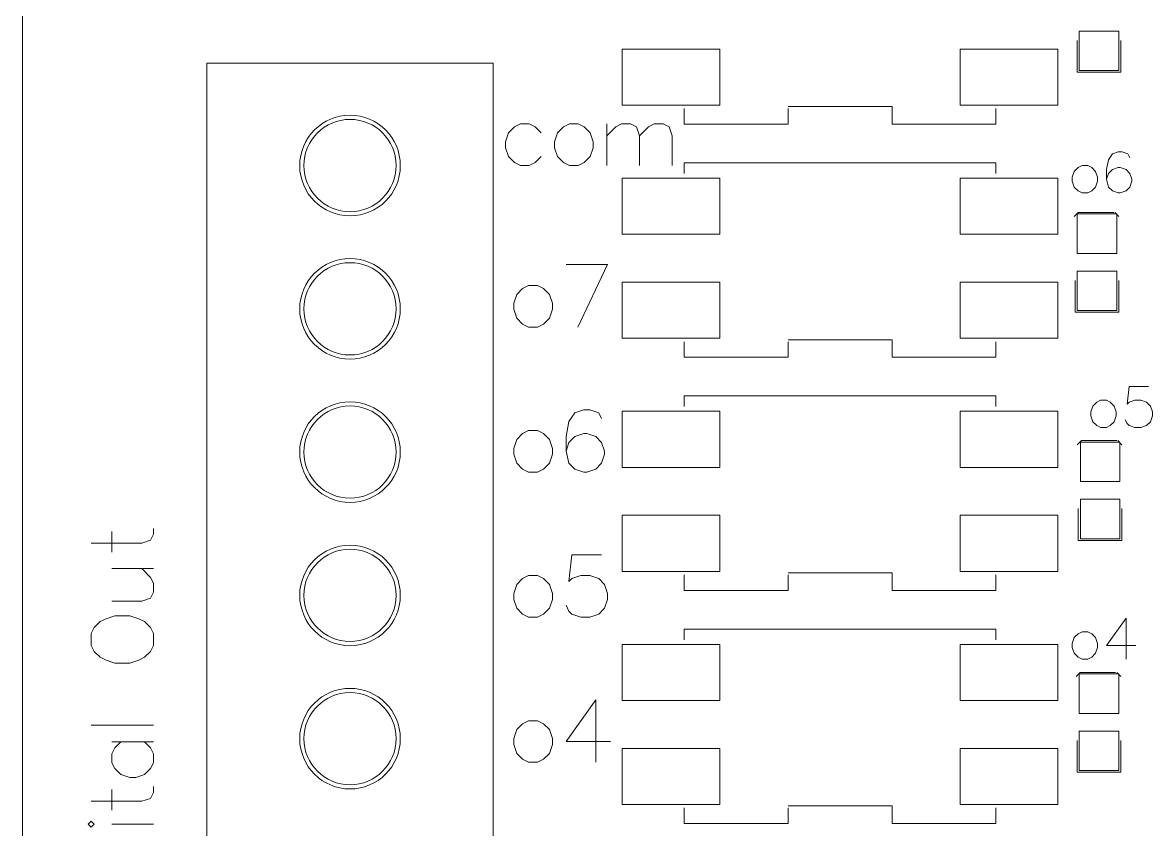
# Model space of a CAD drawing. Header units: millimetres. Extents: x -105 to 95, y -39 to 71.
# Drawn here: x -104.73 to -77.12, y 7 to 26.71 of the extents above; entities that cross this region are included whole.
import ezdxf

# ---------------------------------------------------------------- set-up
doc = ezdxf.new("R2010")
doc.units = ezdxf.units.MM
doc.header["$MEASUREMENT"] = 0
for name, color, linetype in [('KeepOutLayer', 7, 'Continuous'), ('MultiLayer', 7, 'Continuous'), ('TopOverlay', 7, 'Continuous')]:
    doc.layers.add(name, color=color, linetype=linetype)

msp = doc.modelspace()

# ---------------------------------------------------------------- linework, layer by layer
at = {"layer": 'KeepOutLayer', "lineweight": 9}
msp.add_open_spline([(-104.7259, -39.4797), (-104.7259, -39.4797), (-104.7259, 70.5203), (-104.7259, 70.5203)], degree=3, dxfattribs=at)
at = {"layer": 'MultiLayer', "lineweight": 9}
for points in [[(-77.9433, 26.5044), (-77.9433, 26.5044), (-78.9085, 26.5044), (-78.9085, 26.5044)], [(-78.9085, 26.5044), (-78.9085, 26.5044), (-78.9085, 25.5392), (-78.9085, 25.5392)], [(-77.9433, 25.5392), (-77.9433, 25.5392), (-77.9433, 26.5044), (-77.9433, 26.5044)], [(-78.9593, 25.5011), (-78.9593, 25.5011), (-78.9593, 26.2758), (-78.9593, 26.2758)], [(-77.8925, 25.5011), (-77.8925, 25.5011), (-77.8925, 26.2758), (-77.8925, 26.2758)], [(-87.6871, 26.0661), (-87.6871, 26.0661), (-90.0747, 26.0661), (-90.0747, 26.0661)], [(-90.0747, 26.0661), (-90.0747, 26.0661), (-90.0747, 24.6945), (-90.0747, 24.6945)], [(-87.6871, 24.6945), (-87.6871, 24.6945), (-87.6871, 26.0661), (-87.6871, 26.0661)], [(-79.4321, 26.0661), (-79.4321, 26.0661), (-81.8197, 26.0661), (-81.8197, 26.0661)], [(-81.8197, 26.0661), (-81.8197, 26.0661), (-81.8197, 24.6945), (-81.8197, 24.6945)], [(-79.4321, 24.6945), (-79.4321, 24.6945), (-79.4321, 26.0661), (-79.4321, 26.0661)], [(-100.2259, -10.6797), (-100.2259, -10.6797), (-100.2259, 25.7203), (-100.2259, 25.7203)], [(-100.2259, 25.7203), (-100.2259, 25.7203), (-93.2259, 25.7203), (-93.2259, 25.7203)], [(-93.2259, -10.6797), (-93.2259, -10.6797), (-93.2259, 25.7203), (-93.2259, 25.7203)], [(-78.9593, 25.5011), (-78.9593, 25.5011), (-77.8925, 25.5011), (-77.8925, 25.5011)], [(-78.9085, 25.5392), (-78.9085, 25.5392), (-77.9433, 25.5392), (-77.9433, 25.5392)], [(-90.0747, 24.6945), (-90.0747, 24.6945), (-87.6871, 24.6945), (-87.6871, 24.6945)], [(-88.5634, 24.2303), (-88.5634, 24.2303), (-88.5634, 24.6103), (-88.5634, 24.6103)], [(-86.0234, 24.6611), (-86.0234, 24.6611), (-83.4834, 24.6611), (-83.4834, 24.6611)], [(-86.0234, 24.2303), (-86.0234, 24.2303), (-86.0234, 24.6103), (-86.0234, 24.6103)], [(-83.4834, 24.2303), (-83.4834, 24.2303), (-83.4834, 24.6611), (-83.4834, 24.6611)], [(-81.8197, 24.6945), (-81.8197, 24.6945), (-79.4321, 24.6945), (-79.4321, 24.6945)], [(-80.9434, 24.2303), (-80.9434, 24.2303), (-80.9434, 24.6103), (-80.9434, 24.6103)], [(-88.5634, 24.2303), (-88.5634, 24.2303), (-86.0234, 24.2303), (-86.0234, 24.2303)], [(-83.4834, 24.2303), (-83.4834, 24.2303), (-80.9434, 24.2303), (-80.9434, 24.2303)], [(-88.5634, 23.286), (-88.5634, 23.286), (-80.9434, 23.286), (-80.9434, 23.286)], [(-88.5634, 23.026), (-88.5634, 23.026), (-88.5634, 23.286), (-88.5634, 23.286)], [(-80.9434, 23.026), (-80.9434, 23.026), (-80.9434, 23.286), (-80.9434, 23.286)], [(-87.6871, 22.9118), (-87.6871, 22.9118), (-90.0747, 22.9118), (-90.0747, 22.9118)], [(-90.0747, 22.9118), (-90.0747, 22.9118), (-90.0747, 21.5402), (-90.0747, 21.5402)], [(-87.6871, 21.5402), (-87.6871, 21.5402), (-87.6871, 22.9118), (-87.6871, 22.9118)], [(-79.4321, 22.9118), (-79.4321, 22.9118), (-81.8197, 22.9118), (-81.8197, 22.9118)], [(-81.8197, 22.9118), (-81.8197, 22.9118), (-81.8197, 21.5402), (-81.8197, 21.5402)], [(-79.4321, 21.5402), (-79.4321, 21.5402), (-79.4321, 22.9118), (-79.4321, 22.9118)], [(-79.0331, 21.9744), (-79.0331, 21.9744), (-78.9315, 22.076), (-78.9315, 22.076)], [(-77.9917, 22.0379), (-77.9917, 22.0379), (-78.9569, 22.0379), (-78.9569, 22.0379)], [(-78.9569, 22.0379), (-78.9569, 22.0379), (-78.9569, 21.0727), (-78.9569, 21.0727)], [(-78.9315, 22.076), (-78.9315, 22.076), (-78.0679, 22.076), (-78.0679, 22.076)], [(-78.0425, 22.076), (-78.0425, 22.076), (-77.9409, 21.9744), (-77.9409, 21.9744)], [(-77.9917, 21.0727), (-77.9917, 21.0727), (-77.9917, 22.0379), (-77.9917, 22.0379)], [(-90.0747, 21.5402), (-90.0747, 21.5402), (-87.6871, 21.5402), (-87.6871, 21.5402)], [(-81.8197, 21.5402), (-81.8197, 21.5402), (-79.4321, 21.5402), (-79.4321, 21.5402)], [(-78.9569, 21.0727), (-78.9569, 21.0727), (-77.9917, 21.0727), (-77.9917, 21.0727)], [(-77.9917, 20.6409), (-77.9917, 20.6409), (-78.9569, 20.6409), (-78.9569, 20.6409)], [(-78.9569, 20.6409), (-78.9569, 20.6409), (-78.9569, 19.6757), (-78.9569, 19.6757)], [(-77.9917, 19.6757), (-77.9917, 19.6757), (-77.9917, 20.6409), (-77.9917, 20.6409)], [(-87.6871, 20.3718), (-87.6871, 20.3718), (-90.0747, 20.3718), (-90.0747, 20.3718)], [(-90.0747, 20.3718), (-90.0747, 20.3718), (-90.0747, 19.0002), (-90.0747, 19.0002)], [(-87.6871, 19.0002), (-87.6871, 19.0002), (-87.6871, 20.3718), (-87.6871, 20.3718)], [(-79.4321, 20.3718), (-79.4321, 20.3718), (-81.8197, 20.3718), (-81.8197, 20.3718)], [(-81.8197, 20.3718), (-81.8197, 20.3718), (-81.8197, 19.0002), (-81.8197, 19.0002)], [(-79.4321, 19.0002), (-79.4321, 19.0002), (-79.4321, 20.3718), (-79.4321, 20.3718)], [(-79.0077, 19.6376), (-79.0077, 19.6376), (-79.0077, 20.4123), (-79.0077, 20.4123)], [(-77.9409, 19.6376), (-77.9409, 19.6376), (-77.9409, 20.4123), (-77.9409, 20.4123)], [(-79.0077, 19.6376), (-79.0077, 19.6376), (-77.9409, 19.6376), (-77.9409, 19.6376)], [(-78.9569, 19.6757), (-78.9569, 19.6757), (-77.9917, 19.6757), (-77.9917, 19.6757)], [(-90.0747, 19.0002), (-90.0747, 19.0002), (-87.6871, 19.0002), (-87.6871, 19.0002)], [(-88.5634, 18.536), (-88.5634, 18.536), (-88.5634, 18.916), (-88.5634, 18.916)], [(-86.0234, 18.9668), (-86.0234, 18.9668), (-83.4834, 18.9668), (-83.4834, 18.9668)], [(-86.0234, 18.536), (-86.0234, 18.536), (-86.0234, 18.916), (-86.0234, 18.916)], [(-83.4834, 18.536), (-83.4834, 18.536), (-83.4834, 18.9668), (-83.4834, 18.9668)], [(-81.8197, 19.0002), (-81.8197, 19.0002), (-79.4321, 19.0002), (-79.4321, 19.0002)], [(-80.9434, 18.536), (-80.9434, 18.536), (-80.9434, 18.916), (-80.9434, 18.916)], [(-88.5634, 18.536), (-88.5634, 18.536), (-86.0234, 18.536), (-86.0234, 18.536)], [(-83.4834, 18.536), (-83.4834, 18.536), (-80.9434, 18.536), (-80.9434, 18.536)], [(-88.5634, 17.5917), (-88.5634, 17.5917), (-80.9434, 17.5917), (-80.9434, 17.5917)], [(-88.5634, 17.3317), (-88.5634, 17.3317), (-88.5634, 17.5917), (-88.5634, 17.5917)], [(-80.9434, 17.3317), (-80.9434, 17.3317), (-80.9434, 17.5917), (-80.9434, 17.5917)], [(-87.6871, 17.2175), (-87.6871, 17.2175), (-90.0747, 17.2175), (-90.0747, 17.2175)], [(-90.0747, 17.2175), (-90.0747, 17.2175), (-90.0747, 15.8459), (-90.0747, 15.8459)], [(-87.6871, 15.8459), (-87.6871, 15.8459), (-87.6871, 17.2175), (-87.6871, 17.2175)], [(-79.4321, 17.2175), (-79.4321, 17.2175), (-81.8197, 17.2175), (-81.8197, 17.2175)], [(-81.8197, 17.2175), (-81.8197, 17.2175), (-81.8197, 15.8459), (-81.8197, 15.8459)], [(-79.4321, 15.8459), (-79.4321, 15.8459), (-79.4321, 17.2175), (-79.4321, 17.2175)], [(-78.9577, 16.4014), (-78.9577, 16.4014), (-78.8561, 16.503), (-78.8561, 16.503)], [(-77.9163, 16.4649), (-77.9163, 16.4649), (-78.8815, 16.4649), (-78.8815, 16.4649)], [(-78.8815, 16.4649), (-78.8815, 16.4649), (-78.8815, 15.4997), (-78.8815, 15.4997)], [(-78.8561, 16.503), (-78.8561, 16.503), (-77.9925, 16.503), (-77.9925, 16.503)], [(-77.9671, 16.503), (-77.9671, 16.503), (-77.8655, 16.4014), (-77.8655, 16.4014)], [(-77.9163, 15.4997), (-77.9163, 15.4997), (-77.9163, 16.4649), (-77.9163, 16.4649)], [(-90.0747, 15.8459), (-90.0747, 15.8459), (-87.6871, 15.8459), (-87.6871, 15.8459)], [(-81.8197, 15.8459), (-81.8197, 15.8459), (-79.4321, 15.8459), (-79.4321, 15.8459)], [(-78.8815, 15.4997), (-78.8815, 15.4997), (-77.9163, 15.4997), (-77.9163, 15.4997)], [(-77.9163, 15.0679), (-77.9163, 15.0679), (-78.8815, 15.0679), (-78.8815, 15.0679)], [(-78.8815, 15.0679), (-78.8815, 15.0679), (-78.8815, 14.1027), (-78.8815, 14.1027)], [(-77.9163, 14.1027), (-77.9163, 14.1027), (-77.9163, 15.0679), (-77.9163, 15.0679)], [(-87.6871, 14.6775), (-87.6871, 14.6775), (-90.0747, 14.6775), (-90.0747, 14.6775)], [(-90.0747, 14.6775), (-90.0747, 14.6775), (-90.0747, 13.3059), (-90.0747, 13.3059)], [(-87.6871, 13.3059), (-87.6871, 13.3059), (-87.6871, 14.6775), (-87.6871, 14.6775)], [(-79.4321, 14.6775), (-79.4321, 14.6775), (-81.8197, 14.6775), (-81.8197, 14.6775)], [(-81.8197, 14.6775), (-81.8197, 14.6775), (-81.8197, 13.3059), (-81.8197, 13.3059)], [(-79.4321, 13.3059), (-79.4321, 13.3059), (-79.4321, 14.6775), (-79.4321, 14.6775)], [(-78.9323, 14.0646), (-78.9323, 14.0646), (-78.9323, 14.8393), (-78.9323, 14.8393)], [(-77.8655, 14.0646), (-77.8655, 14.0646), (-77.8655, 14.8393), (-77.8655, 14.8393)], [(-78.8815, 14.1027), (-78.8815, 14.1027), (-77.9163, 14.1027), (-77.9163, 14.1027)], [(-78.9323, 14.0646), (-78.9323, 14.0646), (-77.8655, 14.0646), (-77.8655, 14.0646)], [(-90.0747, 13.3059), (-90.0747, 13.3059), (-87.6871, 13.3059), (-87.6871, 13.3059)], [(-86.0234, 13.2725), (-86.0234, 13.2725), (-83.4834, 13.2725), (-83.4834, 13.2725)], [(-83.4834, 12.8417), (-83.4834, 12.8417), (-83.4834, 13.2725), (-83.4834, 13.2725)], [(-81.8197, 13.3059), (-81.8197, 13.3059), (-79.4321, 13.3059), (-79.4321, 13.3059)], [(-88.5634, 12.8417), (-88.5634, 12.8417), (-88.5634, 13.2217), (-88.5634, 13.2217)], [(-86.0234, 12.8417), (-86.0234, 12.8417), (-86.0234, 13.2217), (-86.0234, 13.2217)], [(-80.9434, 12.8417), (-80.9434, 12.8417), (-80.9434, 13.2217), (-80.9434, 13.2217)], [(-88.5634, 12.8417), (-88.5634, 12.8417), (-86.0234, 12.8417), (-86.0234, 12.8417)], [(-83.4834, 12.8417), (-83.4834, 12.8417), (-80.9434, 12.8417), (-80.9434, 12.8417)], [(-88.5634, 11.8975), (-88.5634, 11.8975), (-80.9434, 11.8975), (-80.9434, 11.8975)], [(-88.5634, 11.6375), (-88.5634, 11.6375), (-88.5634, 11.8975), (-88.5634, 11.8975)], [(-80.9434, 11.6375), (-80.9434, 11.6375), (-80.9434, 11.8975), (-80.9434, 11.8975)], [(-87.6871, 11.5233), (-87.6871, 11.5233), (-90.0747, 11.5233), (-90.0747, 11.5233)], [(-90.0747, 11.5233), (-90.0747, 11.5233), (-90.0747, 10.1517), (-90.0747, 10.1517)], [(-87.6871, 10.1517), (-87.6871, 10.1517), (-87.6871, 11.5233), (-87.6871, 11.5233)], [(-79.4321, 11.5233), (-79.4321, 11.5233), (-81.8197, 11.5233), (-81.8197, 11.5233)], [(-81.8197, 11.5233), (-81.8197, 11.5233), (-81.8197, 10.1517), (-81.8197, 10.1517)], [(-79.4321, 10.1517), (-79.4321, 10.1517), (-79.4321, 11.5233), (-79.4321, 11.5233)], [(-78.9847, 10.7379), (-78.9847, 10.7379), (-78.8831, 10.8395), (-78.8831, 10.8395)], [(-77.9433, 10.8014), (-77.9433, 10.8014), (-78.9085, 10.8014), (-78.9085, 10.8014)], [(-78.9085, 10.8014), (-78.9085, 10.8014), (-78.9085, 9.8362), (-78.9085, 9.8362)], [(-78.8831, 10.8395), (-78.8831, 10.8395), (-78.0195, 10.8395), (-78.0195, 10.8395)], [(-77.9941, 10.8395), (-77.9941, 10.8395), (-77.8925, 10.7379), (-77.8925, 10.7379)], [(-77.9433, 9.8362), (-77.9433, 9.8362), (-77.9433, 10.8014), (-77.9433, 10.8014)], [(-90.0747, 10.1517), (-90.0747, 10.1517), (-87.6871, 10.1517), (-87.6871, 10.1517)], [(-81.8197, 10.1517), (-81.8197, 10.1517), (-79.4321, 10.1517), (-79.4321, 10.1517)], [(-78.9085, 9.8362), (-78.9085, 9.8362), (-77.9433, 9.8362), (-77.9433, 9.8362)], [(-77.9433, 9.4044), (-77.9433, 9.4044), (-78.9085, 9.4044), (-78.9085, 9.4044)], [(-78.9085, 9.4044), (-78.9085, 9.4044), (-78.9085, 8.4392), (-78.9085, 8.4392)], [(-77.9433, 8.4392), (-77.9433, 8.4392), (-77.9433, 9.4044), (-77.9433, 9.4044)], [(-78.9593, 8.4011), (-78.9593, 8.4011), (-78.9593, 9.1758), (-78.9593, 9.1758)], [(-77.8925, 8.4011), (-77.8925, 8.4011), (-77.8925, 9.1758), (-77.8925, 9.1758)], [(-87.6871, 8.9833), (-87.6871, 8.9833), (-90.0747, 8.9833), (-90.0747, 8.9833)], [(-90.0747, 8.9833), (-90.0747, 8.9833), (-90.0747, 7.6117), (-90.0747, 7.6117)], [(-87.6871, 7.6117), (-87.6871, 7.6117), (-87.6871, 8.9833), (-87.6871, 8.9833)], [(-79.4321, 8.9833), (-79.4321, 8.9833), (-81.8197, 8.9833), (-81.8197, 8.9833)], [(-81.8197, 8.9833), (-81.8197, 8.9833), (-81.8197, 7.6117), (-81.8197, 7.6117)], [(-79.4321, 7.6117), (-79.4321, 7.6117), (-79.4321, 8.9833), (-79.4321, 8.9833)], [(-78.9593, 8.4011), (-78.9593, 8.4011), (-77.8925, 8.4011), (-77.8925, 8.4011)], [(-78.9085, 8.4392), (-78.9085, 8.4392), (-77.9433, 8.4392), (-77.9433, 8.4392)], [(-90.0747, 7.6117), (-90.0747, 7.6117), (-87.6871, 7.6117), (-87.6871, 7.6117)], [(-88.5634, 7.1475), (-88.5634, 7.1475), (-88.5634, 7.5274), (-88.5634, 7.5274)], [(-86.0234, 7.5782), (-86.0234, 7.5782), (-83.4834, 7.5782), (-83.4834, 7.5782)], [(-86.0234, 7.1475), (-86.0234, 7.1475), (-86.0234, 7.5274), (-86.0234, 7.5274)], [(-83.4834, 7.1475), (-83.4834, 7.1475), (-83.4834, 7.5782), (-83.4834, 7.5782)], [(-81.8197, 7.6117), (-81.8197, 7.6117), (-79.4321, 7.6117), (-79.4321, 7.6117)], [(-80.9434, 7.1475), (-80.9434, 7.1475), (-80.9434, 7.5274), (-80.9434, 7.5274)], [(-88.5634, 7.1475), (-88.5634, 7.1475), (-86.0234, 7.1475), (-86.0234, 7.1475)], [(-83.4834, 7.1475), (-83.4834, 7.1475), (-80.9434, 7.1475), (-80.9434, 7.1475)]]:
    msp.add_open_spline(points, degree=3, dxfattribs=at)
for points in [[(-96.7259, 24.4489), (-97.4045, 24.4489), (-97.9545, 23.8989), (-97.9545, 23.2203), (-97.9545, 23.2203), (-97.9545, 22.5418), (-97.4045, 21.9917), (-96.7259, 21.9917), (-96.7259, 21.9917), (-96.0474, 21.9917), (-95.4973, 22.5418), (-95.4973, 23.2203), (-95.4973, 23.2203), (-95.4973, 23.8989), (-96.0474, 24.4489), (-96.7259, 24.4489)], [(-96.7259, 24.3473), (-97.3483, 24.3473), (-97.8529, 23.8427), (-97.8529, 23.2203), (-97.8529, 23.2203), (-97.8529, 22.5979), (-97.3483, 22.0933), (-96.7259, 22.0933), (-96.7259, 22.0933), (-96.1035, 22.0933), (-95.5989, 22.5979), (-95.5989, 23.2203), (-95.5989, 23.2203), (-95.5989, 23.8427), (-96.1035, 24.3473), (-96.7259, 24.3473)], [(-96.7259, 20.9489), (-97.4045, 20.9489), (-97.9545, 20.3988), (-97.9545, 19.7203), (-97.9545, 19.7203), (-97.9545, 19.0418), (-97.4045, 18.4917), (-96.7259, 18.4917), (-96.7259, 18.4917), (-96.0474, 18.4917), (-95.4973, 19.0418), (-95.4973, 19.7203), (-95.4973, 19.7203), (-95.4973, 20.3988), (-96.0474, 20.9489), (-96.7259, 20.9489)], [(-96.7259, 20.8473), (-97.3483, 20.8473), (-97.8529, 20.3427), (-97.8529, 19.7203), (-97.8529, 19.7203), (-97.8529, 19.0979), (-97.3483, 18.5933), (-96.7259, 18.5933), (-96.7259, 18.5933), (-96.1035, 18.5933), (-95.5989, 19.0979), (-95.5989, 19.7203), (-95.5989, 19.7203), (-95.5989, 20.3427), (-96.1035, 20.8473), (-96.7259, 20.8473)], [(-96.7259, 17.4489), (-97.4045, 17.4489), (-97.9545, 16.8989), (-97.9545, 16.2203), (-97.9545, 16.2203), (-97.9545, 15.5418), (-97.4045, 14.9917), (-96.7259, 14.9917), (-96.7259, 14.9917), (-96.0474, 14.9917), (-95.4973, 15.5418), (-95.4973, 16.2203), (-95.4973, 16.2203), (-95.4973, 16.8989), (-96.0474, 17.4489), (-96.7259, 17.4489)], [(-96.7259, 17.3473), (-97.3483, 17.3473), (-97.8529, 16.8428), (-97.8529, 16.2203), (-97.8529, 16.2203), (-97.8529, 15.5979), (-97.3483, 15.0933), (-96.7259, 15.0933), (-96.7259, 15.0933), (-96.1035, 15.0933), (-95.5989, 15.5979), (-95.5989, 16.2203), (-95.5989, 16.2203), (-95.5989, 16.8428), (-96.1035, 17.3473), (-96.7259, 17.3473)], [(-96.7259, 13.9489), (-97.4045, 13.9489), (-97.9545, 13.3989), (-97.9545, 12.7203), (-97.9545, 12.7203), (-97.9545, 12.0418), (-97.4045, 11.4917), (-96.7259, 11.4917), (-96.7259, 11.4917), (-96.0474, 11.4917), (-95.4973, 12.0418), (-95.4973, 12.7203), (-95.4973, 12.7203), (-95.4973, 13.3989), (-96.0474, 13.9489), (-96.7259, 13.9489)], [(-96.7259, 13.8473), (-97.3483, 13.8473), (-97.8529, 13.3427), (-97.8529, 12.7203), (-97.8529, 12.7203), (-97.8529, 12.0979), (-97.3483, 11.5933), (-96.7259, 11.5933), (-96.7259, 11.5933), (-96.1035, 11.5933), (-95.5989, 12.0979), (-95.5989, 12.7203), (-95.5989, 12.7203), (-95.5989, 13.3427), (-96.1035, 13.8473), (-96.7259, 13.8473)], [(-96.7259, 10.4489), (-97.4045, 10.4489), (-97.9545, 9.8988), (-97.9545, 9.2203), (-97.9545, 9.2203), (-97.9545, 8.5418), (-97.4045, 7.9917), (-96.7259, 7.9917), (-96.7259, 7.9917), (-96.0474, 7.9917), (-95.4973, 8.5418), (-95.4973, 9.2203), (-95.4973, 9.2203), (-95.4973, 9.8988), (-96.0474, 10.4489), (-96.7259, 10.4489)], [(-96.7259, 10.3473), (-97.3483, 10.3473), (-97.8529, 9.8427), (-97.8529, 9.2203), (-97.8529, 9.2203), (-97.8529, 8.5979), (-97.3483, 8.0933), (-96.7259, 8.0933), (-96.7259, 8.0933), (-96.1035, 8.0933), (-95.5989, 8.5979), (-95.5989, 9.2203), (-95.5989, 9.2203), (-95.5989, 9.8427), (-96.1035, 10.3473), (-96.7259, 10.3473)]]:
    msp.add_open_spline(points, degree=3, knots=[0, 0, 0, 0, 0.2, 0.2, 0.2, 0.2, 0.4, 0.4, 0.4, 0.4, 0.6, 0.6, 0.6, 0.6, 1, 1, 1, 1], dxfattribs=at)
at = {"layer": 'TopOverlay', "color": 6, "lineweight": 9}
for points in [[(-92.8533, 24.0184), (-92.8533, 24.0184), (-92.9259, 23.8008), (-92.9259, 23.8008)], [(-92.7082, 24.1635), (-92.7082, 24.1635), (-92.8533, 24.0184), (-92.8533, 24.0184)], [(-92.5631, 24.2361), (-92.5631, 24.2361), (-92.7082, 24.1635), (-92.7082, 24.1635)], [(-92.3455, 24.2361), (-92.3455, 24.2361), (-92.5631, 24.2361), (-92.5631, 24.2361)], [(-92.2003, 24.1635), (-92.2003, 24.1635), (-92.3455, 24.2361), (-92.3455, 24.2361)], [(-92.0552, 24.0184), (-92.0552, 24.0184), (-92.2003, 24.1635), (-92.2003, 24.1635)], [(-91.6562, 24.0184), (-91.6562, 24.0184), (-91.7287, 23.8008), (-91.7287, 23.8008)], [(-91.5111, 24.1635), (-91.5111, 24.1635), (-91.6562, 24.0184), (-91.6562, 24.0184)], [(-91.3659, 24.2361), (-91.3659, 24.2361), (-91.5111, 24.1635), (-91.5111, 24.1635)], [(-91.1483, 24.2361), (-91.1483, 24.2361), (-91.3659, 24.2361), (-91.3659, 24.2361)], [(-91.0032, 24.1635), (-91.0032, 24.1635), (-91.1483, 24.2361), (-91.1483, 24.2361)], [(-90.8581, 24.0184), (-90.8581, 24.0184), (-91.0032, 24.1635), (-91.0032, 24.1635)], [(-90.7855, 23.8008), (-90.7855, 23.8008), (-90.8581, 24.0184), (-90.8581, 24.0184)], [(-90.4517, 24.2361), (-90.4517, 24.2361), (-90.4517, 23.2203), (-90.4517, 23.2203)], [(-90.4517, 23.9459), (-90.4517, 23.9459), (-90.2341, 24.1635), (-90.2341, 24.1635)], [(-90.2341, 24.1635), (-90.2341, 24.1635), (-90.089, 24.2361), (-90.089, 24.2361)], [(-90.089, 24.2361), (-90.089, 24.2361), (-89.8713, 24.2361), (-89.8713, 24.2361)], [(-89.8713, 24.2361), (-89.8713, 24.2361), (-89.7262, 24.1635), (-89.7262, 24.1635)], [(-89.7262, 24.1635), (-89.7262, 24.1635), (-89.6536, 23.9459), (-89.6536, 23.9459)], [(-89.6536, 23.9459), (-89.6536, 23.9459), (-89.436, 24.1635), (-89.436, 24.1635)], [(-89.436, 24.1635), (-89.436, 24.1635), (-89.2908, 24.2361), (-89.2908, 24.2361)], [(-89.2908, 24.2361), (-89.2908, 24.2361), (-89.0732, 24.2361), (-89.0732, 24.2361)], [(-89.0732, 24.2361), (-89.0732, 24.2361), (-88.9281, 24.1635), (-88.9281, 24.1635)], [(-88.9281, 24.1635), (-88.9281, 24.1635), (-88.8555, 23.9459), (-88.8555, 23.9459)], [(-92.9259, 23.8008), (-92.9259, 23.8008), (-92.9259, 23.6556), (-92.9259, 23.6556)], [(-91.7287, 23.8008), (-91.7287, 23.8008), (-91.7287, 23.6556), (-91.7287, 23.6556)], [(-90.7855, 23.6556), (-90.7855, 23.6556), (-90.7855, 23.8008), (-90.7855, 23.8008)], [(-89.6536, 23.9459), (-89.6536, 23.9459), (-89.6536, 23.2203), (-89.6536, 23.2203)], [(-88.8555, 23.9459), (-88.8555, 23.9459), (-88.8555, 23.2203), (-88.8555, 23.2203)], [(-92.9259, 23.6556), (-92.9259, 23.6556), (-92.8533, 23.438), (-92.8533, 23.438)], [(-91.7287, 23.6556), (-91.7287, 23.6556), (-91.6562, 23.438), (-91.6562, 23.438)], [(-90.8581, 23.438), (-90.8581, 23.438), (-90.7855, 23.6556), (-90.7855, 23.6556)], [(-78.0989, 23.5052), (-78.0989, 23.5052), (-78.1942, 23.3624), (-78.1942, 23.3624)], [(-77.9561, 23.5528), (-77.9561, 23.5528), (-78.0989, 23.5052), (-78.0989, 23.5052)], [(-77.8609, 23.5528), (-77.8609, 23.5528), (-77.9561, 23.5528), (-77.9561, 23.5528)], [(-77.7181, 23.5052), (-77.7181, 23.5052), (-77.8609, 23.5528), (-77.8609, 23.5528)], [(-77.6705, 23.41), (-77.6705, 23.41), (-77.7181, 23.5052), (-77.7181, 23.5052)], [(-92.8533, 23.438), (-92.8533, 23.438), (-92.7082, 23.2929), (-92.7082, 23.2929)], [(-92.7082, 23.2929), (-92.7082, 23.2929), (-92.5631, 23.2203), (-92.5631, 23.2203)], [(-92.5631, 23.2203), (-92.5631, 23.2203), (-92.3455, 23.2203), (-92.3455, 23.2203)], [(-92.3455, 23.2203), (-92.3455, 23.2203), (-92.2003, 23.2929), (-92.2003, 23.2929)], [(-92.2003, 23.2929), (-92.2003, 23.2929), (-92.0552, 23.438), (-92.0552, 23.438)], [(-91.6562, 23.438), (-91.6562, 23.438), (-91.5111, 23.2929), (-91.5111, 23.2929)], [(-91.5111, 23.2929), (-91.5111, 23.2929), (-91.3659, 23.2203), (-91.3659, 23.2203)], [(-91.3659, 23.2203), (-91.3659, 23.2203), (-91.1483, 23.2203), (-91.1483, 23.2203)], [(-91.1483, 23.2203), (-91.1483, 23.2203), (-91.0032, 23.2929), (-91.0032, 23.2929)], [(-91.0032, 23.2929), (-91.0032, 23.2929), (-90.8581, 23.438), (-90.8581, 23.438)], [(-78.8416, 23.2195), (-78.8416, 23.2195), (-78.9368, 23.1719), (-78.9368, 23.1719)], [(-78.6988, 23.2195), (-78.6988, 23.2195), (-78.8416, 23.2195), (-78.8416, 23.2195)], [(-78.6036, 23.1719), (-78.6036, 23.1719), (-78.6988, 23.2195), (-78.6988, 23.2195)], [(-78.1942, 23.3624), (-78.1942, 23.3624), (-78.2418, 23.1243), (-78.2418, 23.1243)], [(-79.0321, 23.0767), (-79.0321, 23.0767), (-79.0797, 22.9339), (-79.0797, 22.9339)], [(-79.0797, 22.9339), (-79.0797, 22.9339), (-79.0797, 22.8387), (-79.0797, 22.8387)], [(-78.9368, 23.1719), (-78.9368, 23.1719), (-79.0321, 23.0767), (-79.0321, 23.0767)], [(-78.5084, 23.0767), (-78.5084, 23.0767), (-78.6036, 23.1719), (-78.6036, 23.1719)], [(-78.4608, 22.9339), (-78.4608, 22.9339), (-78.5084, 23.0767), (-78.5084, 23.0767)], [(-78.4608, 22.8387), (-78.4608, 22.8387), (-78.4608, 22.9339), (-78.4608, 22.9339)], [(-78.2418, 23.1243), (-78.2418, 23.1243), (-78.2418, 22.8863), (-78.2418, 22.8863)], [(-78.1942, 23.0291), (-78.1942, 23.0291), (-78.2418, 22.8863), (-78.2418, 22.8863)], [(-78.0989, 23.1243), (-78.0989, 23.1243), (-78.1942, 23.0291), (-78.1942, 23.0291)], [(-77.9561, 23.1719), (-77.9561, 23.1719), (-78.0989, 23.1243), (-78.0989, 23.1243)], [(-77.9085, 23.1719), (-77.9085, 23.1719), (-77.9561, 23.1719), (-77.9561, 23.1719)], [(-77.7657, 23.1243), (-77.7657, 23.1243), (-77.9085, 23.1719), (-77.9085, 23.1719)], [(-77.6705, 23.0291), (-77.6705, 23.0291), (-77.7657, 23.1243), (-77.7657, 23.1243)], [(-77.6228, 22.8863), (-77.6228, 22.8863), (-77.6705, 23.0291), (-77.6705, 23.0291)], [(-79.0797, 22.8387), (-79.0797, 22.8387), (-79.0321, 22.6958), (-79.0321, 22.6958)], [(-79.0321, 22.6958), (-79.0321, 22.6958), (-78.9368, 22.6006), (-78.9368, 22.6006)], [(-78.6036, 22.6006), (-78.6036, 22.6006), (-78.5084, 22.6958), (-78.5084, 22.6958)], [(-78.5084, 22.6958), (-78.5084, 22.6958), (-78.4608, 22.8387), (-78.4608, 22.8387)], [(-78.2418, 22.8863), (-78.2418, 22.8863), (-78.1942, 22.6958), (-78.1942, 22.6958)], [(-78.1942, 22.6958), (-78.1942, 22.6958), (-78.0989, 22.6006), (-78.0989, 22.6006)], [(-77.7657, 22.6006), (-77.7657, 22.6006), (-77.6705, 22.6958), (-77.6705, 22.6958)], [(-77.6705, 22.6958), (-77.6705, 22.6958), (-77.6228, 22.8387), (-77.6228, 22.8387)], [(-77.6228, 22.8387), (-77.6228, 22.8387), (-77.6228, 22.8863), (-77.6228, 22.8863)], [(-78.9368, 22.6006), (-78.9368, 22.6006), (-78.8416, 22.553), (-78.8416, 22.553)], [(-78.8416, 22.553), (-78.8416, 22.553), (-78.6988, 22.553), (-78.6988, 22.553)], [(-78.6988, 22.553), (-78.6988, 22.553), (-78.6036, 22.6006), (-78.6036, 22.6006)], [(-78.0989, 22.6006), (-78.0989, 22.6006), (-77.9561, 22.553), (-77.9561, 22.553)], [(-77.9561, 22.553), (-77.9561, 22.553), (-77.9085, 22.553), (-77.9085, 22.553)], [(-77.9085, 22.553), (-77.9085, 22.553), (-77.7657, 22.6006), (-77.7657, 22.6006)], [(-91.4489, 20.7995), (-91.4489, 20.7995), (-90.4331, 20.7995), (-90.4331, 20.7995)], [(-90.4331, 20.7995), (-90.4331, 20.7995), (-91.1587, 19.2759), (-91.1587, 19.2759)], [(-92.5082, 20.2191), (-92.5082, 20.2191), (-92.6533, 20.074), (-92.6533, 20.074)], [(-92.3631, 20.2916), (-92.3631, 20.2916), (-92.5082, 20.2191), (-92.5082, 20.2191)], [(-92.1455, 20.2916), (-92.1455, 20.2916), (-92.3631, 20.2916), (-92.3631, 20.2916)], [(-92.0003, 20.2191), (-92.0003, 20.2191), (-92.1455, 20.2916), (-92.1455, 20.2916)], [(-91.8552, 20.074), (-91.8552, 20.074), (-92.0003, 20.2191), (-92.0003, 20.2191)], [(-92.6533, 20.074), (-92.6533, 20.074), (-92.7259, 19.8563), (-92.7259, 19.8563)], [(-91.7827, 19.8563), (-91.7827, 19.8563), (-91.8552, 20.074), (-91.8552, 20.074)], [(-92.7259, 19.8563), (-92.7259, 19.8563), (-92.7259, 19.7112), (-92.7259, 19.7112)], [(-92.7259, 19.7112), (-92.7259, 19.7112), (-92.6533, 19.4935), (-92.6533, 19.4935)], [(-91.8552, 19.4935), (-91.8552, 19.4935), (-91.7827, 19.7112), (-91.7827, 19.7112)], [(-91.7827, 19.7112), (-91.7827, 19.7112), (-91.7827, 19.8563), (-91.7827, 19.8563)], [(-92.6533, 19.4935), (-92.6533, 19.4935), (-92.5082, 19.3484), (-92.5082, 19.3484)], [(-92.5082, 19.3484), (-92.5082, 19.3484), (-92.3631, 19.2759), (-92.3631, 19.2759)], [(-92.1455, 19.2759), (-92.1455, 19.2759), (-92.0003, 19.3484), (-92.0003, 19.3484)], [(-92.0003, 19.3484), (-92.0003, 19.3484), (-91.8552, 19.4935), (-91.8552, 19.4935)], [(-92.3631, 19.2759), (-92.3631, 19.2759), (-92.1455, 19.2759), (-92.1455, 19.2759)], [(-77.6928, 17.8201), (-77.6928, 17.8201), (-77.7404, 17.3916), (-77.7404, 17.3916)], [(-77.2167, 17.8201), (-77.2167, 17.8201), (-77.6928, 17.8201), (-77.6928, 17.8201)], [(-78.4831, 17.4392), (-78.4831, 17.4392), (-78.5783, 17.344), (-78.5783, 17.344)], [(-78.3879, 17.4868), (-78.3879, 17.4868), (-78.4831, 17.4392), (-78.4831, 17.4392)], [(-78.245, 17.4868), (-78.245, 17.4868), (-78.3879, 17.4868), (-78.3879, 17.4868)], [(-78.1498, 17.4392), (-78.1498, 17.4392), (-78.245, 17.4868), (-78.245, 17.4868)], [(-78.0546, 17.344), (-78.0546, 17.344), (-78.1498, 17.4392), (-78.1498, 17.4392)], [(-77.7404, 17.3916), (-77.7404, 17.3916), (-77.6928, 17.4392), (-77.6928, 17.4392)], [(-77.6928, 17.4392), (-77.6928, 17.4392), (-77.5499, 17.4868), (-77.5499, 17.4868)], [(-77.5499, 17.4868), (-77.5499, 17.4868), (-77.4071, 17.4868), (-77.4071, 17.4868)], [(-77.4071, 17.4868), (-77.4071, 17.4868), (-77.2643, 17.4392), (-77.2643, 17.4392)], [(-77.2643, 17.4392), (-77.2643, 17.4392), (-77.1691, 17.344), (-77.1691, 17.344)], [(-91.2313, 17.1825), (-91.2313, 17.1825), (-91.3764, 16.9649), (-91.3764, 16.9649)], [(-91.0136, 17.2551), (-91.0136, 17.2551), (-91.2313, 17.1825), (-91.2313, 17.1825)], [(-90.8685, 17.2551), (-90.8685, 17.2551), (-91.0136, 17.2551), (-91.0136, 17.2551)], [(-90.6508, 17.1825), (-90.6508, 17.1825), (-90.8685, 17.2551), (-90.8685, 17.2551)], [(-90.5782, 17.0374), (-90.5782, 17.0374), (-90.6508, 17.1825), (-90.6508, 17.1825)], [(-78.5783, 17.344), (-78.5783, 17.344), (-78.6259, 17.2012), (-78.6259, 17.2012)], [(-78.6259, 17.2012), (-78.6259, 17.2012), (-78.6259, 17.106), (-78.6259, 17.106)], [(-78.007, 17.2012), (-78.007, 17.2012), (-78.0546, 17.344), (-78.0546, 17.344)], [(-78.007, 17.106), (-78.007, 17.106), (-78.007, 17.2012), (-78.007, 17.2012)], [(-77.1691, 17.344), (-77.1691, 17.344), (-77.1215, 17.2012), (-77.1215, 17.2012)], [(-77.1215, 17.2012), (-77.1215, 17.2012), (-77.1215, 17.106), (-77.1215, 17.106)], [(-91.3764, 16.9649), (-91.3764, 16.9649), (-91.4489, 16.6021), (-91.4489, 16.6021)], [(-78.6259, 17.106), (-78.6259, 17.106), (-78.5783, 16.9631), (-78.5783, 16.9631)], [(-78.5783, 16.9631), (-78.5783, 16.9631), (-78.4831, 16.8679), (-78.4831, 16.8679)], [(-78.4831, 16.8679), (-78.4831, 16.8679), (-78.3879, 16.8203), (-78.3879, 16.8203)], [(-78.245, 16.8203), (-78.245, 16.8203), (-78.1498, 16.8679), (-78.1498, 16.8679)], [(-78.1498, 16.8679), (-78.1498, 16.8679), (-78.0546, 16.9631), (-78.0546, 16.9631)], [(-78.0546, 16.9631), (-78.0546, 16.9631), (-78.007, 17.106), (-78.007, 17.106)], [(-77.7404, 16.9155), (-77.7404, 16.9155), (-77.788, 17.0107), (-77.788, 17.0107)], [(-77.6928, 16.8679), (-77.6928, 16.8679), (-77.7404, 16.9155), (-77.7404, 16.9155)], [(-77.5499, 16.8203), (-77.5499, 16.8203), (-77.6928, 16.8679), (-77.6928, 16.8679)], [(-77.2643, 16.8679), (-77.2643, 16.8679), (-77.4071, 16.8203), (-77.4071, 16.8203)], [(-77.1691, 16.9631), (-77.1691, 16.9631), (-77.2643, 16.8679), (-77.2643, 16.8679)], [(-77.1215, 17.106), (-77.1215, 17.106), (-77.1691, 16.9631), (-77.1691, 16.9631)], [(-92.5082, 16.6746), (-92.5082, 16.6746), (-92.6533, 16.5295), (-92.6533, 16.5295)], [(-92.3631, 16.7472), (-92.3631, 16.7472), (-92.5082, 16.6746), (-92.5082, 16.6746)], [(-92.1455, 16.7472), (-92.1455, 16.7472), (-92.3631, 16.7472), (-92.3631, 16.7472)], [(-92.0003, 16.6746), (-92.0003, 16.6746), (-92.1455, 16.7472), (-92.1455, 16.7472)], [(-91.8552, 16.5295), (-91.8552, 16.5295), (-92.0003, 16.6746), (-92.0003, 16.6746)], [(-91.4489, 16.6021), (-91.4489, 16.6021), (-91.4489, 16.2393), (-91.4489, 16.2393)], [(-91.2313, 16.6021), (-91.2313, 16.6021), (-91.3764, 16.457), (-91.3764, 16.457)], [(-91.0136, 16.6746), (-91.0136, 16.6746), (-91.2313, 16.6021), (-91.2313, 16.6021)], [(-90.941, 16.6746), (-90.941, 16.6746), (-91.0136, 16.6746), (-91.0136, 16.6746)], [(-90.7234, 16.6021), (-90.7234, 16.6021), (-90.941, 16.6746), (-90.941, 16.6746)], [(-90.5782, 16.457), (-90.5782, 16.457), (-90.7234, 16.6021), (-90.7234, 16.6021)], [(-78.3879, 16.8203), (-78.3879, 16.8203), (-78.245, 16.8203), (-78.245, 16.8203)], [(-77.4071, 16.8203), (-77.4071, 16.8203), (-77.5499, 16.8203), (-77.5499, 16.8203)], [(-92.6533, 16.5295), (-92.6533, 16.5295), (-92.7259, 16.3119), (-92.7259, 16.3119)], [(-92.7259, 16.3119), (-92.7259, 16.3119), (-92.7259, 16.1668), (-92.7259, 16.1668)], [(-91.7827, 16.3119), (-91.7827, 16.3119), (-91.8552, 16.5295), (-91.8552, 16.5295)], [(-91.7827, 16.1668), (-91.7827, 16.1668), (-91.7827, 16.3119), (-91.7827, 16.3119)], [(-91.3764, 16.457), (-91.3764, 16.457), (-91.4489, 16.2393), (-91.4489, 16.2393)], [(-90.5057, 16.2393), (-90.5057, 16.2393), (-90.5782, 16.457), (-90.5782, 16.457)], [(-92.7259, 16.1668), (-92.7259, 16.1668), (-92.6533, 15.9491), (-92.6533, 15.9491)], [(-91.8552, 15.9491), (-91.8552, 15.9491), (-91.7827, 16.1668), (-91.7827, 16.1668)], [(-91.4489, 16.2393), (-91.4489, 16.2393), (-91.3764, 15.9491), (-91.3764, 15.9491)], [(-90.5782, 15.9491), (-90.5782, 15.9491), (-90.5057, 16.1668), (-90.5057, 16.1668)], [(-90.5057, 16.1668), (-90.5057, 16.1668), (-90.5057, 16.2393), (-90.5057, 16.2393)], [(-92.6533, 15.9491), (-92.6533, 15.9491), (-92.5082, 15.804), (-92.5082, 15.804)], [(-92.5082, 15.804), (-92.5082, 15.804), (-92.3631, 15.7314), (-92.3631, 15.7314)], [(-92.1455, 15.7314), (-92.1455, 15.7314), (-92.0003, 15.804), (-92.0003, 15.804)], [(-92.0003, 15.804), (-92.0003, 15.804), (-91.8552, 15.9491), (-91.8552, 15.9491)], [(-91.3764, 15.9491), (-91.3764, 15.9491), (-91.2313, 15.804), (-91.2313, 15.804)], [(-91.2313, 15.804), (-91.2313, 15.804), (-91.0136, 15.7314), (-91.0136, 15.7314)], [(-90.941, 15.7314), (-90.941, 15.7314), (-90.7234, 15.804), (-90.7234, 15.804)], [(-90.7234, 15.804), (-90.7234, 15.804), (-90.5782, 15.9491), (-90.5782, 15.9491)], [(-92.3631, 15.7314), (-92.3631, 15.7314), (-92.1455, 15.7314), (-92.1455, 15.7314)], [(-91.0136, 15.7314), (-91.0136, 15.7314), (-90.941, 15.7314), (-90.941, 15.7314)], [(-101.5259, 14.2119), (-101.5259, 14.2119), (-101.5259, 14.357), (-101.5259, 14.357)], [(-102.5417, 13.7766), (-102.5417, 13.7766), (-102.5417, 14.2844), (-102.5417, 14.2844)], [(-101.5985, 14.0668), (-101.5985, 14.0668), (-101.5259, 14.2119), (-101.5259, 14.2119)], [(-103.0496, 13.9942), (-103.0496, 13.9942), (-101.8161, 13.9942), (-101.8161, 13.9942)], [(-101.8161, 13.9942), (-101.8161, 13.9942), (-101.5985, 14.0668), (-101.5985, 14.0668)], [(-91.3038, 13.7106), (-91.3038, 13.7106), (-91.3764, 13.0576), (-91.3764, 13.0576)], [(-90.5782, 13.7106), (-90.5782, 13.7106), (-91.3038, 13.7106), (-91.3038, 13.7106)], [(-102.5417, 13.3775), (-102.5417, 13.3775), (-101.5259, 13.3775), (-101.5259, 13.3775)], [(-101.5985, 13.1598), (-101.5985, 13.1598), (-101.8161, 13.3775), (-101.8161, 13.3775)], [(-101.5259, 13.0147), (-101.5259, 13.0147), (-101.5985, 13.1598), (-101.5985, 13.1598)], [(-101.5259, 12.7971), (-101.5259, 12.7971), (-101.5259, 13.0147), (-101.5259, 13.0147)], [(-92.6533, 12.9851), (-92.6533, 12.9851), (-92.7259, 12.7674), (-92.7259, 12.7674)], [(-92.5082, 13.1302), (-92.5082, 13.1302), (-92.6533, 12.9851), (-92.6533, 12.9851)], [(-92.3631, 13.2028), (-92.3631, 13.2028), (-92.5082, 13.1302), (-92.5082, 13.1302)], [(-92.1455, 13.2028), (-92.1455, 13.2028), (-92.3631, 13.2028), (-92.3631, 13.2028)], [(-92.0003, 13.1302), (-92.0003, 13.1302), (-92.1455, 13.2028), (-92.1455, 13.2028)], [(-91.8552, 12.9851), (-91.8552, 12.9851), (-92.0003, 13.1302), (-92.0003, 13.1302)], [(-91.7827, 12.7674), (-91.7827, 12.7674), (-91.8552, 12.9851), (-91.8552, 12.9851)], [(-91.3764, 13.0576), (-91.3764, 13.0576), (-91.3038, 13.1302), (-91.3038, 13.1302)], [(-91.3038, 13.1302), (-91.3038, 13.1302), (-91.0861, 13.2028), (-91.0861, 13.2028)], [(-91.0861, 13.2028), (-91.0861, 13.2028), (-90.8685, 13.2028), (-90.8685, 13.2028)], [(-90.8685, 13.2028), (-90.8685, 13.2028), (-90.6508, 13.1302), (-90.6508, 13.1302)], [(-90.6508, 13.1302), (-90.6508, 13.1302), (-90.5057, 12.9851), (-90.5057, 12.9851)], [(-90.5057, 12.9851), (-90.5057, 12.9851), (-90.4331, 12.7674), (-90.4331, 12.7674)], [(-101.5985, 12.6519), (-101.5985, 12.6519), (-101.5259, 12.7971), (-101.5259, 12.7971)], [(-92.7259, 12.7674), (-92.7259, 12.7674), (-92.7259, 12.6223), (-92.7259, 12.6223)], [(-91.7827, 12.6223), (-91.7827, 12.6223), (-91.7827, 12.7674), (-91.7827, 12.7674)], [(-90.4331, 12.7674), (-90.4331, 12.7674), (-90.4331, 12.6223), (-90.4331, 12.6223)], [(-102.5417, 12.5794), (-102.5417, 12.5794), (-101.8161, 12.5794), (-101.8161, 12.5794)], [(-101.8161, 12.5794), (-101.8161, 12.5794), (-101.5985, 12.6519), (-101.5985, 12.6519)], [(-92.7259, 12.6223), (-92.7259, 12.6223), (-92.6533, 12.4046), (-92.6533, 12.4046)], [(-91.8552, 12.4046), (-91.8552, 12.4046), (-91.7827, 12.6223), (-91.7827, 12.6223)], [(-91.3764, 12.3321), (-91.3764, 12.3321), (-91.4489, 12.4772), (-91.4489, 12.4772)], [(-90.4331, 12.6223), (-90.4331, 12.6223), (-90.5057, 12.4046), (-90.5057, 12.4046)], [(-102.6868, 12.1513), (-102.6868, 12.1513), (-102.8319, 12.0787), (-102.8319, 12.0787)], [(-102.4691, 12.2239), (-102.4691, 12.2239), (-102.6868, 12.1513), (-102.6868, 12.1513)], [(-102.1063, 12.2239), (-102.1063, 12.2239), (-102.4691, 12.2239), (-102.4691, 12.2239)], [(-101.8887, 12.1513), (-101.8887, 12.1513), (-102.1063, 12.2239), (-102.1063, 12.2239)], [(-101.7436, 12.0787), (-101.7436, 12.0787), (-101.8887, 12.1513), (-101.8887, 12.1513)], [(-92.6533, 12.4046), (-92.6533, 12.4046), (-92.5082, 12.2595), (-92.5082, 12.2595)], [(-92.5082, 12.2595), (-92.5082, 12.2595), (-92.3631, 12.187), (-92.3631, 12.187)], [(-92.3631, 12.187), (-92.3631, 12.187), (-92.1455, 12.187), (-92.1455, 12.187)], [(-92.1455, 12.187), (-92.1455, 12.187), (-92.0003, 12.2595), (-92.0003, 12.2595)], [(-92.0003, 12.2595), (-92.0003, 12.2595), (-91.8552, 12.4046), (-91.8552, 12.4046)], [(-91.3038, 12.2595), (-91.3038, 12.2595), (-91.3764, 12.3321), (-91.3764, 12.3321)], [(-91.0861, 12.187), (-91.0861, 12.187), (-91.3038, 12.2595), (-91.3038, 12.2595)], [(-90.8685, 12.187), (-90.8685, 12.187), (-91.0861, 12.187), (-91.0861, 12.187)], [(-90.6508, 12.2595), (-90.6508, 12.2595), (-90.8685, 12.187), (-90.8685, 12.187)], [(-90.5057, 12.4046), (-90.5057, 12.4046), (-90.6508, 12.2595), (-90.6508, 12.2595)], [(-77.7657, 12.1643), (-77.7657, 12.1643), (-78.2418, 11.4977), (-78.2418, 11.4977)], [(-77.7657, 12.1643), (-77.7657, 12.1643), (-77.7657, 11.1645), (-77.7657, 11.1645)], [(-102.977, 11.9336), (-102.977, 11.9336), (-103.0496, 11.7885), (-103.0496, 11.7885)], [(-102.8319, 12.0787), (-102.8319, 12.0787), (-102.977, 11.9336), (-102.977, 11.9336)], [(-101.5985, 11.9336), (-101.5985, 11.9336), (-101.7436, 12.0787), (-101.7436, 12.0787)], [(-101.5259, 11.7885), (-101.5259, 11.7885), (-101.5985, 11.9336), (-101.5985, 11.9336)], [(-103.0496, 11.7885), (-103.0496, 11.7885), (-103.0496, 11.4983), (-103.0496, 11.4983)], [(-101.5259, 11.4983), (-101.5259, 11.4983), (-101.5259, 11.7885), (-101.5259, 11.7885)], [(-79.0321, 11.6882), (-79.0321, 11.6882), (-79.0797, 11.5453), (-79.0797, 11.5453)], [(-78.9368, 11.7834), (-78.9368, 11.7834), (-79.0321, 11.6882), (-79.0321, 11.6882)], [(-78.8416, 11.831), (-78.8416, 11.831), (-78.9368, 11.7834), (-78.9368, 11.7834)], [(-78.6988, 11.831), (-78.6988, 11.831), (-78.8416, 11.831), (-78.8416, 11.831)], [(-78.6036, 11.7834), (-78.6036, 11.7834), (-78.6988, 11.831), (-78.6988, 11.831)], [(-78.5084, 11.6882), (-78.5084, 11.6882), (-78.6036, 11.7834), (-78.6036, 11.7834)], [(-78.4608, 11.5453), (-78.4608, 11.5453), (-78.5084, 11.6882), (-78.5084, 11.6882)], [(-103.0496, 11.4983), (-103.0496, 11.4983), (-102.977, 11.3532), (-102.977, 11.3532)], [(-102.977, 11.3532), (-102.977, 11.3532), (-102.8319, 11.2081), (-102.8319, 11.2081)], [(-101.7436, 11.2081), (-101.7436, 11.2081), (-101.5985, 11.3532), (-101.5985, 11.3532)], [(-101.5985, 11.3532), (-101.5985, 11.3532), (-101.5259, 11.4983), (-101.5259, 11.4983)], [(-79.0797, 11.5453), (-79.0797, 11.5453), (-79.0797, 11.4501), (-79.0797, 11.4501)], [(-79.0797, 11.4501), (-79.0797, 11.4501), (-79.0321, 11.3073), (-79.0321, 11.3073)], [(-78.5084, 11.3073), (-78.5084, 11.3073), (-78.4608, 11.4501), (-78.4608, 11.4501)], [(-78.4608, 11.4501), (-78.4608, 11.4501), (-78.4608, 11.5453), (-78.4608, 11.5453)], [(-78.2418, 11.4977), (-78.2418, 11.4977), (-77.5276, 11.4977), (-77.5276, 11.4977)], [(-102.8319, 11.2081), (-102.8319, 11.2081), (-102.6868, 11.1355), (-102.6868, 11.1355)], [(-102.6868, 11.1355), (-102.6868, 11.1355), (-102.4691, 11.063), (-102.4691, 11.063)], [(-102.4691, 11.063), (-102.4691, 11.063), (-102.1063, 11.063), (-102.1063, 11.063)], [(-102.1063, 11.063), (-102.1063, 11.063), (-101.8887, 11.1355), (-101.8887, 11.1355)], [(-101.8887, 11.1355), (-101.8887, 11.1355), (-101.7436, 11.2081), (-101.7436, 11.2081)], [(-79.0321, 11.3073), (-79.0321, 11.3073), (-78.9368, 11.2121), (-78.9368, 11.2121)], [(-78.9368, 11.2121), (-78.9368, 11.2121), (-78.8416, 11.1645), (-78.8416, 11.1645)], [(-78.8416, 11.1645), (-78.8416, 11.1645), (-78.6988, 11.1645), (-78.6988, 11.1645)], [(-78.6988, 11.1645), (-78.6988, 11.1645), (-78.6036, 11.2121), (-78.6036, 11.2121)], [(-78.6036, 11.2121), (-78.6036, 11.2121), (-78.5084, 11.3073), (-78.5084, 11.3073)], [(-90.7234, 10.1662), (-90.7234, 10.1662), (-91.4489, 9.1504), (-91.4489, 9.1504)], [(-90.7234, 10.1662), (-90.7234, 10.1662), (-90.7234, 8.6425), (-90.7234, 8.6425)], [(-103.0496, 9.5465), (-103.0496, 9.5465), (-101.5259, 9.5465), (-101.5259, 9.5465)], [(-92.6533, 9.4406), (-92.6533, 9.4406), (-92.7259, 9.223), (-92.7259, 9.223)], [(-92.5082, 9.5858), (-92.5082, 9.5858), (-92.6533, 9.4406), (-92.6533, 9.4406)], [(-92.3631, 9.6583), (-92.3631, 9.6583), (-92.5082, 9.5858), (-92.5082, 9.5858)], [(-92.1455, 9.6583), (-92.1455, 9.6583), (-92.3631, 9.6583), (-92.3631, 9.6583)], [(-92.0003, 9.5858), (-92.0003, 9.5858), (-92.1455, 9.6583), (-92.1455, 9.6583)], [(-91.8552, 9.4406), (-91.8552, 9.4406), (-92.0003, 9.5858), (-92.0003, 9.5858)], [(-91.7827, 9.223), (-91.7827, 9.223), (-91.8552, 9.4406), (-91.8552, 9.4406)], [(-102.5417, 9.1402), (-102.5417, 9.1402), (-101.5259, 9.1402), (-101.5259, 9.1402)], [(-102.324, 9.1402), (-102.324, 9.1402), (-102.4691, 8.9951), (-102.4691, 8.9951)], [(-101.5985, 8.9951), (-101.5985, 8.9951), (-101.7436, 9.1402), (-101.7436, 9.1402)], [(-92.7259, 9.223), (-92.7259, 9.223), (-92.7259, 9.0779), (-92.7259, 9.0779)], [(-91.7827, 9.0779), (-91.7827, 9.0779), (-91.7827, 9.223), (-91.7827, 9.223)], [(-91.4489, 9.1504), (-91.4489, 9.1504), (-90.3606, 9.1504), (-90.3606, 9.1504)], [(-102.4691, 8.9951), (-102.4691, 8.9951), (-102.5417, 8.85), (-102.5417, 8.85)], [(-102.5417, 8.85), (-102.5417, 8.85), (-102.5417, 8.6323), (-102.5417, 8.6323)], [(-101.5259, 8.85), (-101.5259, 8.85), (-101.5985, 8.9951), (-101.5985, 8.9951)], [(-101.5259, 8.6323), (-101.5259, 8.6323), (-101.5259, 8.85), (-101.5259, 8.85)], [(-92.7259, 9.0779), (-92.7259, 9.0779), (-92.6533, 8.8602), (-92.6533, 8.8602)], [(-92.6533, 8.8602), (-92.6533, 8.8602), (-92.5082, 8.7151), (-92.5082, 8.7151)], [(-92.0003, 8.7151), (-92.0003, 8.7151), (-91.8552, 8.8602), (-91.8552, 8.8602)], [(-91.8552, 8.8602), (-91.8552, 8.8602), (-91.7827, 9.0779), (-91.7827, 9.0779)], [(-102.5417, 8.6323), (-102.5417, 8.6323), (-102.4691, 8.4872), (-102.4691, 8.4872)], [(-101.5985, 8.4872), (-101.5985, 8.4872), (-101.5259, 8.6323), (-101.5259, 8.6323)], [(-92.5082, 8.7151), (-92.5082, 8.7151), (-92.3631, 8.6425), (-92.3631, 8.6425)], [(-92.3631, 8.6425), (-92.3631, 8.6425), (-92.1455, 8.6425), (-92.1455, 8.6425)], [(-92.1455, 8.6425), (-92.1455, 8.6425), (-92.0003, 8.7151), (-92.0003, 8.7151)], [(-102.4691, 8.4872), (-102.4691, 8.4872), (-102.324, 8.3421), (-102.324, 8.3421)], [(-102.324, 8.3421), (-102.324, 8.3421), (-102.1063, 8.2696), (-102.1063, 8.2696)], [(-101.9612, 8.2696), (-101.9612, 8.2696), (-101.7436, 8.3421), (-101.7436, 8.3421)], [(-101.7436, 8.3421), (-101.7436, 8.3421), (-101.5985, 8.4872), (-101.5985, 8.4872)], [(-102.1063, 8.2696), (-102.1063, 8.2696), (-101.9612, 8.2696), (-101.9612, 8.2696)], [(-101.5259, 7.9068), (-101.5259, 7.9068), (-101.5259, 8.0519), (-101.5259, 8.0519)], [(-102.5417, 7.4715), (-102.5417, 7.4715), (-102.5417, 7.9793), (-102.5417, 7.9793)], [(-101.8161, 7.6891), (-101.8161, 7.6891), (-101.5985, 7.7617), (-101.5985, 7.7617)], [(-101.5985, 7.7617), (-101.5985, 7.7617), (-101.5259, 7.9068), (-101.5259, 7.9068)], [(-103.0496, 7.6891), (-103.0496, 7.6891), (-101.8161, 7.6891), (-101.8161, 7.6891)], [(-103.0496, 7.203), (-103.0496, 7.203), (-103.1221, 7.1304), (-103.1221, 7.1304)], [(-102.977, 7.1304), (-102.977, 7.1304), (-103.0496, 7.203), (-103.0496, 7.203)], [(-103.1221, 7.1304), (-103.1221, 7.1304), (-103.0496, 7.0579), (-103.0496, 7.0579)], [(-103.0496, 7.0579), (-103.0496, 7.0579), (-102.977, 7.1304), (-102.977, 7.1304)], [(-102.5417, 7.1304), (-102.5417, 7.1304), (-101.5259, 7.1304), (-101.5259, 7.1304)]]:
    msp.add_open_spline(points, degree=3, dxfattribs=at)

doc.saveas('drawing.dxf')
